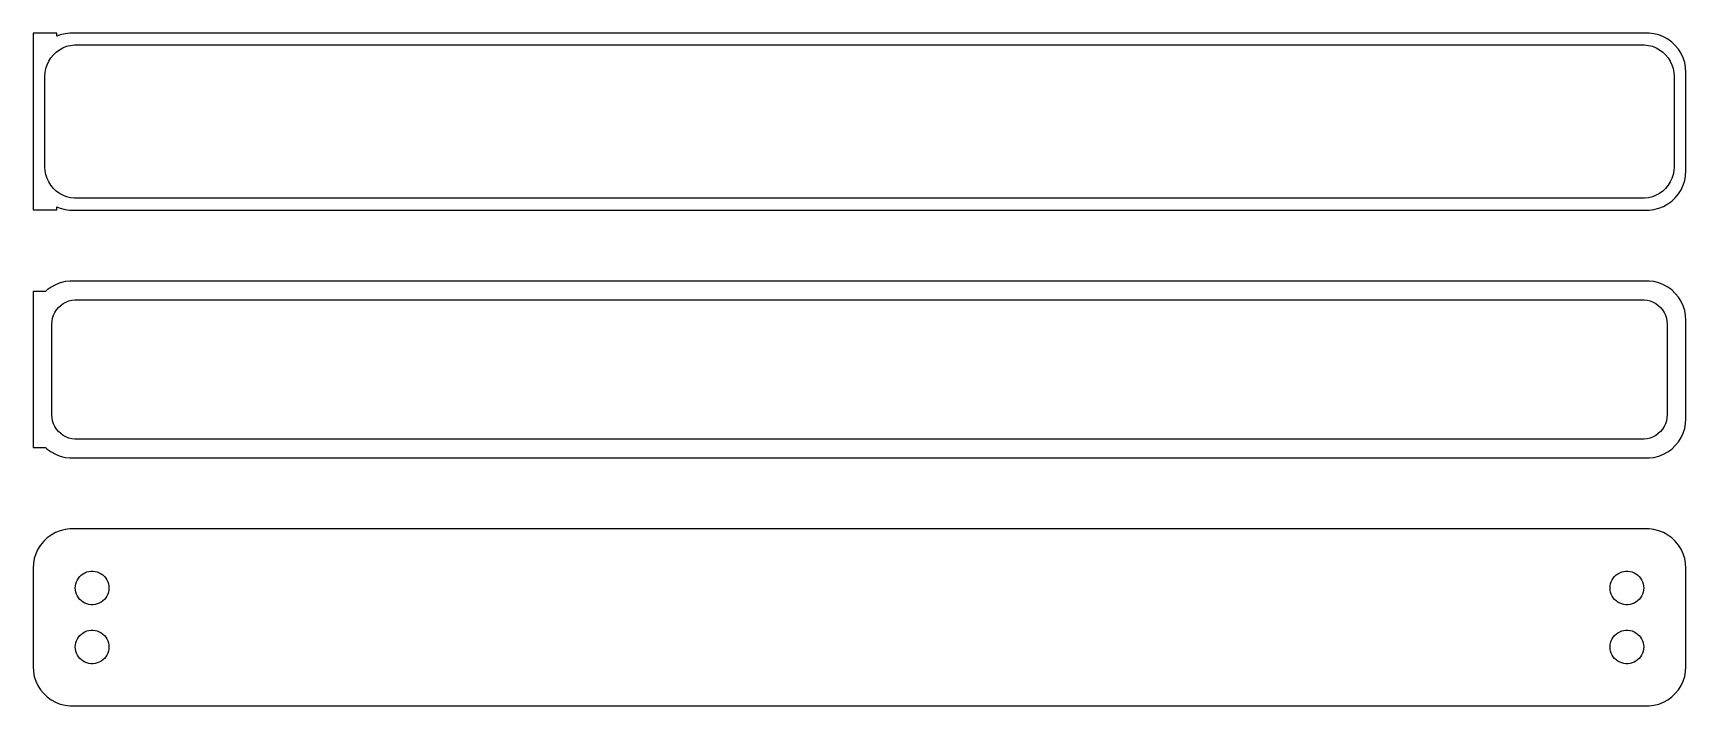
# Model space of a CAD drawing. Header units: metres. Extents: x -105 to 105, y 83 to 169.
import ezdxf

# ---------------------------------------------------------------- set-up
doc = ezdxf.new("R2010")
doc.units = ezdxf.units.M

msp = doc.modelspace()

# ---------------------------------------------------------------- linework, layer by layer
for p, q in [((-102, 168.729), (-105, 168.729)), ((-105, 168.729), (-105, 146.271)), ((-102, 168.325), (-102, 168.729)), ((-101.545, 168.505), (-102, 168.325)), ((-100.937, 168.661), (-101.545, 168.505)), ((-100.314, 168.74), (-100.937, 168.661)), ((100.314, 168.74), (-100.314, 168.74)), ((100.937, 168.661), (100.314, 168.74)), ((101.545, 168.505), (100.937, 168.661)), ((102.129, 168.274), (101.545, 168.505)), ((102.679, 167.972), (102.129, 168.274)), ((-102.736, 165.601), (-102.416, 165.988)), ((-102.416, 165.988), (-102.05, 166.332)), ((-102.05, 166.332), (-101.643, 166.627)), ((-101.643, 166.627), (-101.203, 166.869)), ((-101.203, 166.869), (-100.736, 167.054)), ((-100.736, 167.054), (-100.25, 167.179)), ((-100.25, 167.179), (-99.7512, 167.242)), ((-99.7512, 167.242), (99.7512, 167.242)), ((99.7512, 167.242), (100.25, 167.179)), ((100.25, 167.179), (100.736, 167.054)), ((100.736, 167.054), (101.203, 166.869)), ((101.203, 166.869), (101.643, 166.627)), ((101.643, 166.627), (102.05, 166.332)), ((102.05, 166.332), (102.416, 165.988)), ((102.416, 165.988), (102.736, 165.601)), ((103.187, 167.603), (102.679, 167.972)), ((103.645, 167.173), (103.187, 167.603)), ((104.045, 166.689), (103.645, 167.173)), ((104.382, 166.159), (104.045, 166.689)), ((104.649, 165.591), (104.382, 166.159)), ((-103.468, 163.751), (-103.374, 164.245)), ((-103.374, 164.245), (-103.219, 164.722)), ((-103.219, 164.722), (-103.005, 165.177)), ((-103.005, 165.177), (-102.736, 165.601)), ((102.736, 165.601), (103.005, 165.177)), ((103.005, 165.177), (103.219, 164.722)), ((103.219, 164.722), (103.374, 164.245)), ((103.374, 164.245), (103.468, 163.751)), ((104.843, 164.993), (104.649, 165.591)), ((104.961, 164.377), (104.843, 164.993)), ((105, 163.75), (104.961, 164.377)), ((-103.5, 163.25), (-103.468, 163.751)), ((-103.5, 151.75), (-103.5, 163.25)), ((103.468, 163.751), (103.5, 163.25)), ((103.5, 163.25), (103.5, 151.75)), ((105, 151.25), (105, 163.75)), ((-103.468, 151.249), (-103.5, 151.75)), ((-103.374, 150.755), (-103.468, 151.249)), ((103.468, 151.249), (103.374, 150.755)), ((103.5, 151.75), (103.468, 151.249)), ((104.961, 150.623), (105, 151.25)), ((-103.219, 150.278), (-103.374, 150.755)), ((-103.005, 149.823), (-103.219, 150.278)), ((-102.736, 149.399), (-103.005, 149.823)), ((-102.416, 149.012), (-102.736, 149.399)), ((102.736, 149.399), (102.416, 149.012)), ((103.005, 149.823), (102.736, 149.399)), ((103.219, 150.278), (103.005, 149.823)), ((103.374, 150.755), (103.219, 150.278)), ((104.382, 148.841), (104.649, 149.409)), ((104.649, 149.409), (104.843, 150.007)), ((104.843, 150.007), (104.961, 150.623)), ((-102.05, 148.668), (-102.416, 149.012)), ((-101.643, 148.373), (-102.05, 148.668)), ((-101.203, 148.131), (-101.643, 148.373)), ((-100.736, 147.946), (-101.203, 148.131)), ((-100.25, 147.821), (-100.736, 147.946)), ((-99.7512, 147.758), (-100.25, 147.821)), ((99.7512, 147.758), (-99.7512, 147.758)), ((100.25, 147.821), (99.7512, 147.758)), ((100.736, 147.946), (100.25, 147.821)), ((101.203, 148.131), (100.736, 147.946)), ((101.643, 148.373), (101.203, 148.131)), ((102.05, 148.668), (101.643, 148.373)), ((102.416, 149.012), (102.05, 148.668)), ((102.129, 146.726), (102.679, 147.028)), ((102.679, 147.028), (103.187, 147.397)), ((103.187, 147.397), (103.645, 147.827)), ((103.645, 147.827), (104.045, 148.311)), ((104.045, 148.311), (104.382, 148.841)), ((-105, 146.271), (-102, 146.271)), ((-102, 146.271), (-102, 146.675)), ((-102, 146.675), (-101.545, 146.495)), ((-101.545, 146.495), (-100.937, 146.339)), ((-100.937, 146.339), (-100.314, 146.26)), ((-100.314, 146.26), (100.314, 146.26)), ((100.314, 146.26), (100.937, 146.339)), ((100.937, 146.339), (101.545, 146.495)), ((101.545, 146.495), (102.129, 146.726)), ((-102.129, 136.774), (-102.679, 136.472)), ((-101.545, 137.005), (-102.129, 136.774)), ((-100.937, 137.161), (-101.545, 137.005)), ((-100.314, 137.24), (-100.937, 137.161)), ((100.314, 137.24), (-100.314, 137.24)), ((100.937, 137.161), (100.314, 137.24)), ((101.545, 137.005), (100.937, 137.161)), ((102.129, 136.774), (101.545, 137.005)), ((102.679, 136.472), (102.129, 136.774)), ((-103.4, 135.903), (-105, 135.903)), ((-105, 135.903), (-105, 116.097)), ((-103.187, 136.103), (-103.4, 135.903)), ((-102.679, 136.472), (-103.187, 136.103)), ((-101.168, 134.378), (-100.825, 134.567)), ((-100.825, 134.567), (-100.462, 134.711)), ((-100.462, 134.711), (-100.083, 134.808)), ((-100.083, 134.808), (-99.6955, 134.857)), ((-99.6955, 134.857), (99.6955, 134.857)), ((99.6955, 134.857), (100.083, 134.808)), ((100.083, 134.808), (100.462, 134.711)), ((100.462, 134.711), (100.825, 134.567)), ((100.825, 134.567), (101.168, 134.378)), ((103.187, 136.103), (102.679, 136.472)), ((103.645, 135.673), (103.187, 136.103)), ((104.045, 135.189), (103.645, 135.673)), ((104.382, 134.659), (104.045, 135.189)), ((104.649, 134.091), (104.382, 134.659)), ((-102.588, 132.14), (-102.515, 132.524)), ((-102.515, 132.524), (-102.394, 132.896)), ((-102.394, 132.896), (-102.228, 133.25)), ((-102.228, 133.25), (-102.018, 133.58)), ((-102.018, 133.58), (-101.769, 133.881)), ((-101.769, 133.881), (-101.484, 134.149)), ((-101.484, 134.149), (-101.168, 134.378)), ((101.168, 134.378), (101.484, 134.149)), ((101.484, 134.149), (101.769, 133.881)), ((101.769, 133.881), (102.018, 133.58)), ((102.018, 133.58), (102.228, 133.25)), ((102.228, 133.25), (102.394, 132.896)), ((102.394, 132.896), (102.515, 132.524)), ((102.515, 132.524), (102.588, 132.14)), ((104.843, 133.493), (104.649, 134.091)), ((104.961, 132.877), (104.843, 133.493)), ((105, 132.25), (104.961, 132.877)), ((-102.613, 131.75), (-102.588, 132.14)), ((-102.613, 120.25), (-102.613, 131.75)), ((102.588, 132.14), (102.613, 131.75)), ((102.613, 131.75), (102.613, 120.25)), ((105, 119.75), (105, 132.25)), ((-102.588, 119.86), (-102.613, 120.25)), ((-102.515, 119.476), (-102.588, 119.86)), ((102.588, 119.86), (102.515, 119.476)), ((102.613, 120.25), (102.588, 119.86)), ((104.961, 119.123), (105, 119.75)), ((-102.394, 119.104), (-102.515, 119.476)), ((-102.228, 118.75), (-102.394, 119.104)), ((-102.018, 118.42), (-102.228, 118.75)), ((-101.769, 118.119), (-102.018, 118.42)), ((-101.484, 117.851), (-101.769, 118.119)), ((-101.168, 117.622), (-101.484, 117.851)), ((-100.825, 117.433), (-101.168, 117.622)), ((101.168, 117.622), (100.825, 117.433)), ((101.484, 117.851), (101.168, 117.622)), ((101.769, 118.119), (101.484, 117.851)), ((102.018, 118.42), (101.769, 118.119)), ((102.228, 118.75), (102.018, 118.42)), ((102.394, 119.104), (102.228, 118.75)), ((102.515, 119.476), (102.394, 119.104)), ((104.382, 117.341), (104.649, 117.909)), ((104.649, 117.909), (104.843, 118.507)), ((104.843, 118.507), (104.961, 119.123)), ((-105, 116.097), (-103.4, 116.097)), ((-103.4, 116.097), (-103.187, 115.897)), ((-103.187, 115.897), (-102.679, 115.528)), ((-102.679, 115.528), (-102.129, 115.226)), ((-100.462, 117.289), (-100.825, 117.433)), ((-100.083, 117.192), (-100.462, 117.289)), ((-99.6955, 117.143), (-100.083, 117.192)), ((99.6955, 117.143), (-99.6955, 117.143)), ((100.083, 117.192), (99.6955, 117.143)), ((100.462, 117.289), (100.083, 117.192)), ((100.825, 117.433), (100.462, 117.289)), ((102.129, 115.226), (102.679, 115.528)), ((102.679, 115.528), (103.187, 115.897)), ((103.187, 115.897), (103.645, 116.327)), ((103.645, 116.327), (104.045, 116.811)), ((104.045, 116.811), (104.382, 117.341)), ((-102.129, 115.226), (-101.545, 114.995)), ((-101.545, 114.995), (-100.937, 114.839)), ((-100.937, 114.839), (-100.314, 114.76)), ((-100.314, 114.76), (100.314, 114.76)), ((100.314, 114.76), (100.937, 114.839)), ((100.937, 114.839), (101.545, 114.995)), ((101.545, 114.995), (102.129, 115.226)), ((-102.129, 105.274), (-102.679, 104.972)), ((-101.545, 105.505), (-102.129, 105.274)), ((-100.937, 105.661), (-101.545, 105.505)), ((-100.314, 105.74), (-100.937, 105.661)), ((100.314, 105.74), (-100.314, 105.74)), ((100.937, 105.661), (100.314, 105.74)), ((101.545, 105.505), (100.937, 105.661)), ((102.129, 105.274), (101.545, 105.505)), ((102.679, 104.972), (102.129, 105.274)), ((-104.382, 103.159), (-104.649, 102.591)), ((-104.045, 103.689), (-104.382, 103.159)), ((-103.645, 104.173), (-104.045, 103.689)), ((-103.187, 104.603), (-103.645, 104.173)), ((-102.679, 104.972), (-103.187, 104.603)), ((103.187, 104.603), (102.679, 104.972)), ((103.645, 104.173), (103.187, 104.603)), ((104.045, 103.689), (103.645, 104.173)), ((104.382, 103.159), (104.045, 103.689)), ((104.649, 102.591), (104.382, 103.159)), ((-104.961, 101.377), (-105, 100.75)), ((-104.843, 101.993), (-104.961, 101.377)), ((-104.649, 102.591), (-104.843, 101.993)), ((104.843, 101.993), (104.649, 102.591)), ((104.961, 101.377), (104.843, 101.993)), ((105, 100.75), (104.961, 101.377)), ((-105, 100.75), (-105, 88.25)), ((-99.6185, 98.5176), (-99.5682, 98.781)), ((-99.5682, 98.781), (-99.4853, 99.036)), ((-99.4853, 99.036), (-99.3712, 99.2787)), ((-99.3712, 99.2787), (-99.2275, 99.5051)), ((-99.2275, 99.5051), (-99.0566, 99.7117)), ((-99.0566, 99.7117), (-98.8611, 99.8953)), ((-98.8611, 99.8953), (-98.6441, 100.053)), ((-98.6441, 100.053), (-98.4092, 100.182)), ((-98.4092, 100.182), (-98.1598, 100.281)), ((-98.1598, 100.281), (-97.9001, 100.347)), ((-97.9001, 100.347), (-97.6341, 100.381)), ((-97.6341, 100.381), (-97.3659, 100.381)), ((-97.3659, 100.381), (-97.0999, 100.347)), ((-97.0999, 100.347), (-96.8401, 100.281)), ((-96.8401, 100.281), (-96.5908, 100.182)), ((-96.5908, 100.182), (-96.3559, 100.053)), ((-96.3559, 100.053), (-96.1389, 99.8953)), ((-96.1389, 99.8953), (-95.9434, 99.7117)), ((-95.9434, 99.7117), (-95.7725, 99.5051)), ((-95.7725, 99.5051), (-95.6288, 99.2787)), ((-95.6288, 99.2787), (-95.5146, 99.036)), ((-95.5146, 99.036), (-95.4318, 98.781)), ((-95.4318, 98.781), (-95.3815, 98.5176)), ((95.3815, 98.5176), (95.4318, 98.781)), ((95.4318, 98.781), (95.5146, 99.036)), ((95.5146, 99.036), (95.6288, 99.2787)), ((95.6288, 99.2787), (95.7725, 99.5051)), ((95.7725, 99.5051), (95.9434, 99.7117)), ((95.9434, 99.7117), (96.1389, 99.8953)), ((96.1389, 99.8953), (96.3559, 100.053)), ((96.3559, 100.053), (96.5908, 100.182)), ((96.5908, 100.182), (96.8401, 100.281)), ((96.8401, 100.281), (97.0999, 100.347)), ((97.0999, 100.347), (97.3659, 100.381)), ((97.3659, 100.381), (97.6341, 100.381)), ((97.6341, 100.381), (97.9001, 100.347)), ((97.9001, 100.347), (98.1598, 100.281)), ((98.1598, 100.281), (98.4092, 100.182)), ((98.4092, 100.182), (98.6441, 100.053)), ((98.6441, 100.053), (98.8611, 99.8953)), ((98.8611, 99.8953), (99.0566, 99.7117)), ((99.0566, 99.7117), (99.2275, 99.5051)), ((99.2275, 99.5051), (99.3712, 99.2787)), ((99.3712, 99.2787), (99.4853, 99.036)), ((99.4853, 99.036), (99.5682, 98.781)), ((99.5682, 98.781), (99.6185, 98.5176)), ((105, 88.25), (105, 100.75)), ((-99.6353, 98.25), (-99.6185, 98.5176)), ((-99.6185, 97.9824), (-99.6353, 98.25)), ((-99.5682, 97.719), (-99.6185, 97.9824)), ((-99.4853, 97.4639), (-99.5682, 97.719)), ((-99.3712, 97.2213), (-99.4853, 97.4639)), ((-99.2275, 96.9949), (-99.3712, 97.2213)), ((-99.0566, 96.7883), (-99.2275, 96.9949)), ((-98.8611, 96.6047), (-99.0566, 96.7883)), ((-98.6441, 96.4471), (-98.8611, 96.6047)), ((-96.1389, 96.6047), (-96.3559, 96.4471)), ((-95.9434, 96.7883), (-96.1389, 96.6047)), ((-95.7725, 96.9949), (-95.9434, 96.7883)), ((-95.6288, 97.2213), (-95.7725, 96.9949)), ((-95.5146, 97.4639), (-95.6288, 97.2213)), ((-95.4318, 97.719), (-95.5146, 97.4639)), ((-95.3815, 97.9824), (-95.4318, 97.719)), ((-95.3815, 98.5176), (-95.3647, 98.25)), ((-95.3647, 98.25), (-95.3815, 97.9824)), ((95.3647, 98.25), (95.3815, 98.5176)), ((95.3815, 97.9824), (95.3647, 98.25)), ((95.4318, 97.719), (95.3815, 97.9824)), ((95.5146, 97.4639), (95.4318, 97.719)), ((95.6288, 97.2213), (95.5146, 97.4639)), ((95.7725, 96.9949), (95.6288, 97.2213)), ((95.9434, 96.7883), (95.7725, 96.9949)), ((96.1389, 96.6047), (95.9434, 96.7883)), ((96.3559, 96.4471), (96.1389, 96.6047)), ((98.8611, 96.6047), (98.6441, 96.4471)), ((99.0566, 96.7883), (98.8611, 96.6047)), ((99.2275, 96.9949), (99.0566, 96.7883)), ((99.3712, 97.2213), (99.2275, 96.9949)), ((99.4853, 97.4639), (99.3712, 97.2213)), ((99.5682, 97.719), (99.4853, 97.4639)), ((99.6185, 97.9824), (99.5682, 97.719)), ((99.6185, 98.5176), (99.6353, 98.25)), ((99.6353, 98.25), (99.6185, 97.9824)), ((-98.4092, 96.3179), (-98.6441, 96.4471)), ((-98.1598, 96.2192), (-98.4092, 96.3179)), ((-97.9001, 96.1525), (-98.1598, 96.2192)), ((-97.6341, 96.1189), (-97.9001, 96.1525)), ((-97.3659, 96.1189), (-97.6341, 96.1189)), ((-97.0999, 96.1525), (-97.3659, 96.1189)), ((-96.8401, 96.2192), (-97.0999, 96.1525)), ((-96.5908, 96.3179), (-96.8401, 96.2192)), ((-96.3559, 96.4471), (-96.5908, 96.3179)), ((96.5908, 96.3179), (96.3559, 96.4471)), ((96.8401, 96.2192), (96.5908, 96.3179)), ((97.0999, 96.1525), (96.8401, 96.2192)), ((97.3659, 96.1189), (97.0999, 96.1525)), ((97.6341, 96.1189), (97.3659, 96.1189)), ((97.9001, 96.1525), (97.6341, 96.1189)), ((98.1598, 96.2192), (97.9001, 96.1525)), ((98.4092, 96.3179), (98.1598, 96.2192)), ((98.6441, 96.4471), (98.4092, 96.3179)), ((-98.8611, 92.3953), (-98.6441, 92.5529)), ((-98.6441, 92.5529), (-98.4092, 92.6821)), ((-98.4092, 92.6821), (-98.1598, 92.7808)), ((-98.1598, 92.7808), (-97.9001, 92.8475)), ((-97.9001, 92.8475), (-97.6341, 92.8811)), ((-97.6341, 92.8811), (-97.3659, 92.8811)), ((-97.3659, 92.8811), (-97.0999, 92.8475)), ((-97.0999, 92.8475), (-96.8401, 92.7808)), ((-96.8401, 92.7808), (-96.5908, 92.6821)), ((-96.5908, 92.6821), (-96.3559, 92.5529)), ((-96.3559, 92.5529), (-96.1389, 92.3953)), ((96.1389, 92.3953), (96.3559, 92.5529)), ((96.3559, 92.5529), (96.5908, 92.6821)), ((96.5908, 92.6821), (96.8401, 92.7808)), ((96.8401, 92.7808), (97.0999, 92.8475)), ((97.0999, 92.8475), (97.3659, 92.8811)), ((97.3659, 92.8811), (97.6341, 92.8811)), ((97.6341, 92.8811), (97.9001, 92.8475)), ((97.9001, 92.8475), (98.1598, 92.7808)), ((98.1598, 92.7808), (98.4092, 92.6821)), ((98.4092, 92.6821), (98.6441, 92.5529)), ((98.6441, 92.5529), (98.8611, 92.3953)), ((-99.6353, 90.75), (-99.6185, 91.0176)), ((-99.6185, 90.4824), (-99.6353, 90.75)), ((-99.6185, 91.0176), (-99.5682, 91.281)), ((-99.5682, 90.219), (-99.6185, 90.4824)), ((-99.5682, 91.281), (-99.4853, 91.5361)), ((-99.4853, 91.5361), (-99.3712, 91.7787)), ((-99.3712, 91.7787), (-99.2275, 92.0051)), ((-99.2275, 92.0051), (-99.0566, 92.2117)), ((-99.0566, 92.2117), (-98.8611, 92.3953)), ((-96.1389, 92.3953), (-95.9434, 92.2117)), ((-95.9434, 92.2117), (-95.7725, 92.0051)), ((-95.7725, 92.0051), (-95.6288, 91.7787)), ((-95.6288, 91.7787), (-95.5146, 91.5361)), ((-95.5146, 91.5361), (-95.4318, 91.281)), ((-95.4318, 91.281), (-95.3815, 91.0176)), ((-95.3815, 90.4824), (-95.4318, 90.219)), ((-95.3815, 91.0176), (-95.3647, 90.75)), ((-95.3647, 90.75), (-95.3815, 90.4824)), ((95.3647, 90.75), (95.3815, 91.0176)), ((95.3815, 90.4824), (95.3647, 90.75)), ((95.3815, 91.0176), (95.4318, 91.281)), ((95.4318, 90.219), (95.3815, 90.4824)), ((95.4318, 91.281), (95.5146, 91.5361)), ((95.5146, 91.5361), (95.6288, 91.7787)), ((95.6288, 91.7787), (95.7725, 92.0051)), ((95.7725, 92.0051), (95.9434, 92.2117)), ((95.9434, 92.2117), (96.1389, 92.3953)), ((98.8611, 92.3953), (99.0566, 92.2117)), ((99.0566, 92.2117), (99.2275, 92.0051)), ((99.2275, 92.0051), (99.3712, 91.7787)), ((99.3712, 91.7787), (99.4853, 91.5361)), ((99.4853, 91.5361), (99.5682, 91.281)), ((99.5682, 91.281), (99.6185, 91.0176)), ((99.6185, 90.4824), (99.5682, 90.219)), ((99.6185, 91.0176), (99.6353, 90.75)), ((99.6353, 90.75), (99.6185, 90.4824)), ((-105, 88.25), (-104.961, 87.6233)), ((-99.4853, 89.964), (-99.5682, 90.219)), ((-99.3712, 89.7213), (-99.4853, 89.964)), ((-99.2275, 89.4949), (-99.3712, 89.7213)), ((-99.0566, 89.2883), (-99.2275, 89.4949)), ((-98.8611, 89.1047), (-99.0566, 89.2883)), ((-98.6441, 88.9471), (-98.8611, 89.1047)), ((-98.4092, 88.8179), (-98.6441, 88.9471)), ((-98.1598, 88.7192), (-98.4092, 88.8179)), ((-97.9001, 88.6525), (-98.1598, 88.7192)), ((-97.6341, 88.6189), (-97.9001, 88.6525)), ((-97.3659, 88.6189), (-97.6341, 88.6189)), ((-97.0999, 88.6525), (-97.3659, 88.6189)), ((-96.8401, 88.7192), (-97.0999, 88.6525)), ((-96.5908, 88.8179), (-96.8401, 88.7192)), ((-96.3559, 88.9471), (-96.5908, 88.8179)), ((-96.1389, 89.1047), (-96.3559, 88.9471)), ((-95.9434, 89.2883), (-96.1389, 89.1047)), ((-95.7725, 89.4949), (-95.9434, 89.2883)), ((-95.6288, 89.7213), (-95.7725, 89.4949)), ((-95.5146, 89.964), (-95.6288, 89.7213)), ((-95.4318, 90.219), (-95.5146, 89.964)), ((95.5146, 89.964), (95.4318, 90.219)), ((95.6288, 89.7213), (95.5146, 89.964)), ((95.7725, 89.4949), (95.6288, 89.7213)), ((95.9434, 89.2883), (95.7725, 89.4949)), ((96.1389, 89.1047), (95.9434, 89.2883)), ((96.3559, 88.9471), (96.1389, 89.1047)), ((96.5908, 88.8179), (96.3559, 88.9471)), ((96.8401, 88.7192), (96.5908, 88.8179)), ((97.0999, 88.6525), (96.8401, 88.7192)), ((97.3659, 88.6189), (97.0999, 88.6525)), ((97.6341, 88.6189), (97.3659, 88.6189)), ((97.9001, 88.6525), (97.6341, 88.6189)), ((98.1598, 88.7192), (97.9001, 88.6525)), ((98.4092, 88.8179), (98.1598, 88.7192)), ((98.6441, 88.9471), (98.4092, 88.8179)), ((98.8611, 89.1047), (98.6441, 88.9471)), ((99.0566, 89.2883), (98.8611, 89.1047)), ((99.2275, 89.4949), (99.0566, 89.2883)), ((99.3712, 89.7213), (99.2275, 89.4949)), ((99.4853, 89.964), (99.3712, 89.7213)), ((99.5682, 90.219), (99.4853, 89.964)), ((104.961, 87.6233), (105, 88.25)), ((-104.961, 87.6233), (-104.843, 87.0066)), ((-104.843, 87.0066), (-104.649, 86.4094)), ((-104.649, 86.4094), (-104.382, 85.8412)), ((104.382, 85.8412), (104.649, 86.4094)), ((104.649, 86.4094), (104.843, 87.0066)), ((104.843, 87.0066), (104.961, 87.6233)), ((-104.382, 85.8412), (-104.045, 85.3111)), ((-104.045, 85.3111), (-103.645, 84.8273)), ((-103.645, 84.8273), (-103.187, 84.3974)), ((-103.187, 84.3974), (-102.679, 84.0284)), ((-102.679, 84.0284), (-102.129, 83.7259)), ((102.129, 83.7259), (102.679, 84.0284)), ((102.679, 84.0284), (103.187, 84.3974)), ((103.187, 84.3974), (103.645, 84.8273)), ((103.645, 84.8273), (104.045, 85.3111)), ((104.045, 85.3111), (104.382, 85.8412)), ((-102.129, 83.7259), (-101.545, 83.4947)), ((-101.545, 83.4947), (-100.937, 83.3386)), ((-100.937, 83.3386), (-100.314, 83.2599)), ((-100.314, 83.2599), (100.314, 83.2599)), ((100.314, 83.2599), (100.937, 83.3386)), ((100.937, 83.3386), (101.545, 83.4947)), ((101.545, 83.4947), (102.129, 83.7259))]:
    msp.add_line(p, q)

doc.saveas('drawing.dxf')
